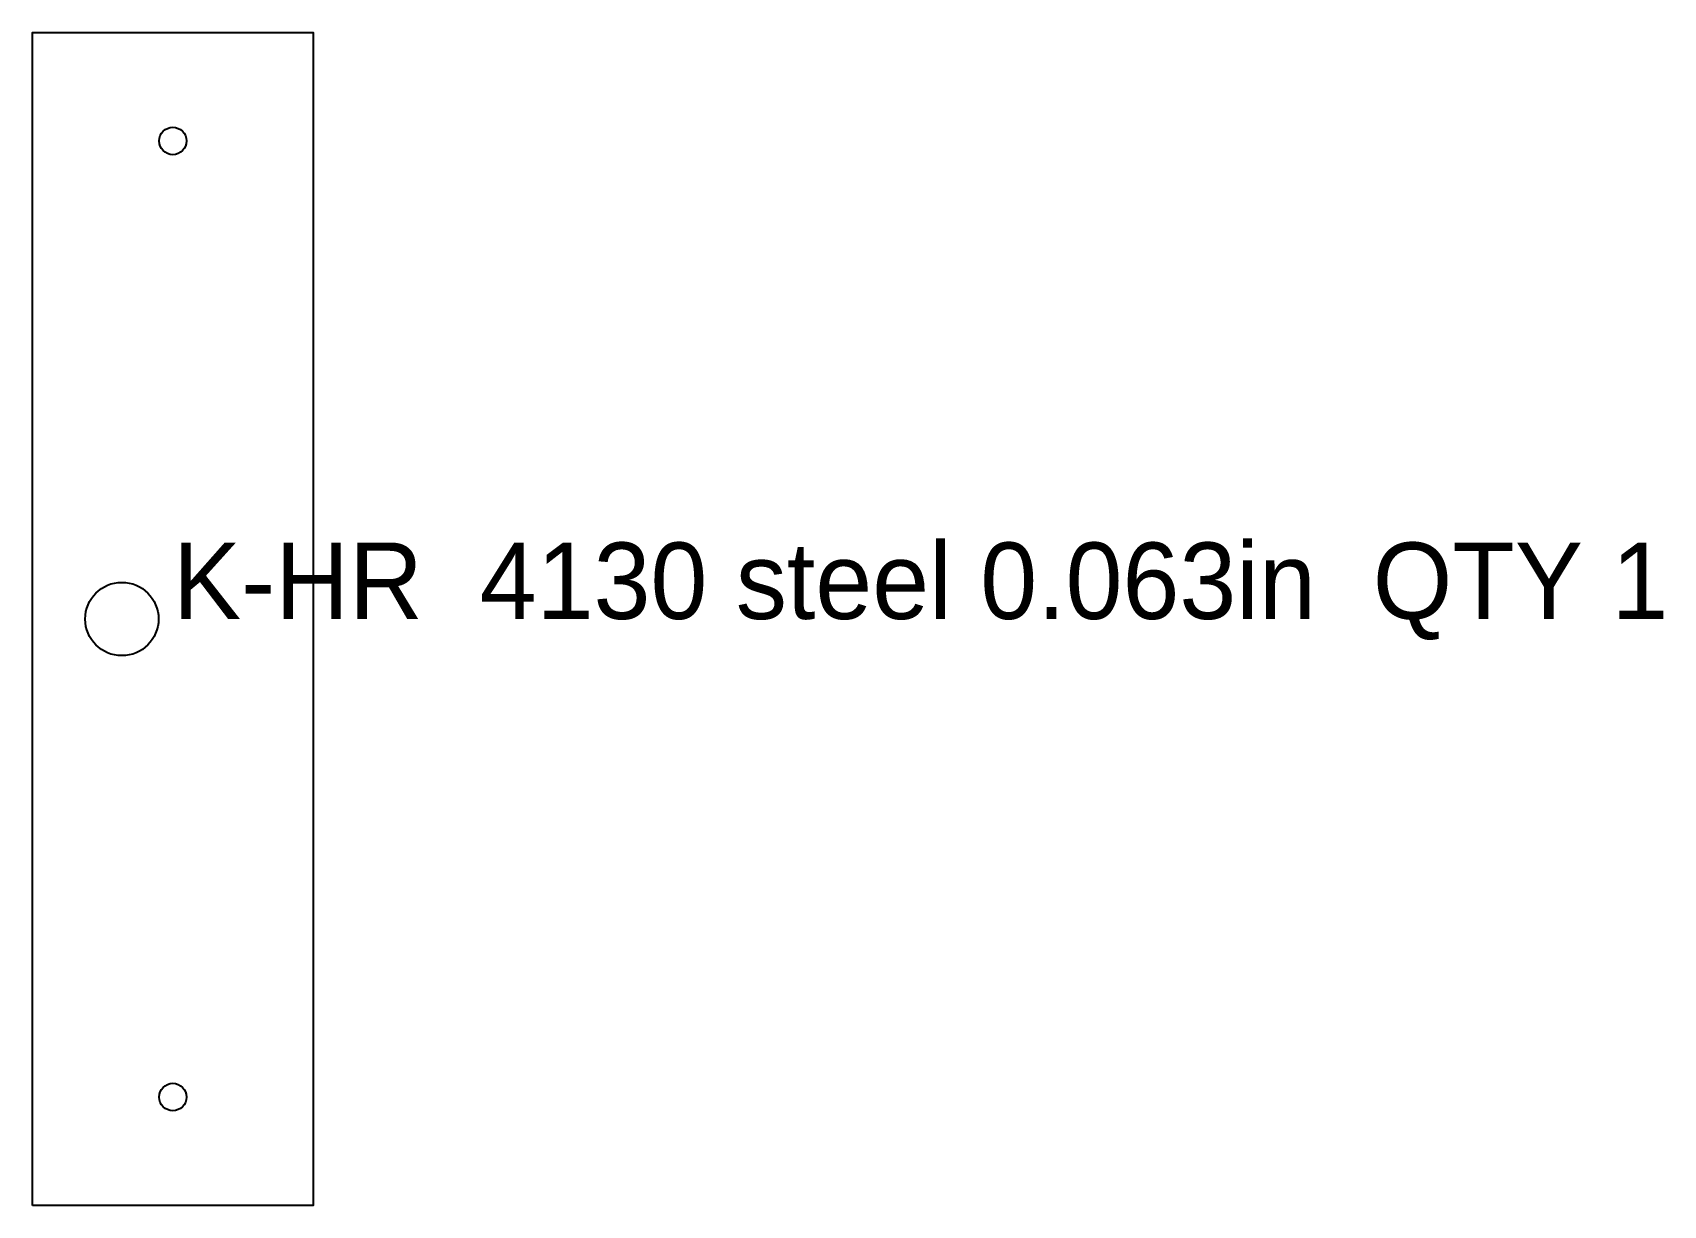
# Model space of a CAD drawing. Header units: millimetres. Extents: x 0 to 256, y 0 to 184.
import ezdxf

# ---------------------------------------------------------------- set-up
doc = ezdxf.new("R2010")
doc.units = ezdxf.units.MM
doc.layers.add('CUT', color=7, linetype='CONTINUOUS')
doc.layers.add('ETCH', color=8, linetype='CONTINUOUS')

msp = doc.modelspace()

# ---------------------------------------------------------------- linework, layer by layer
at = {"layer": 'CUT'}
msp.add_lwpolyline([(0, 0), (0, 184), (44, 184), (44, 0), (0, 0)], close=True, dxfattribs=at)
for centre, radius in [((22, 167), 2.15), ((14, 92), 5.75), ((22, 17), 2.15)]:
    msp.add_circle(centre, radius, dxfattribs=at)

# ---------------------------------------------------------------- texts
at = {"layer": 'ETCH'}
msp.add_text('K-HR  4130 steel 0.063in  QTY 1', height=12, dxfattribs=at).set_placement((22, 92))

doc.saveas('drawing.dxf')
